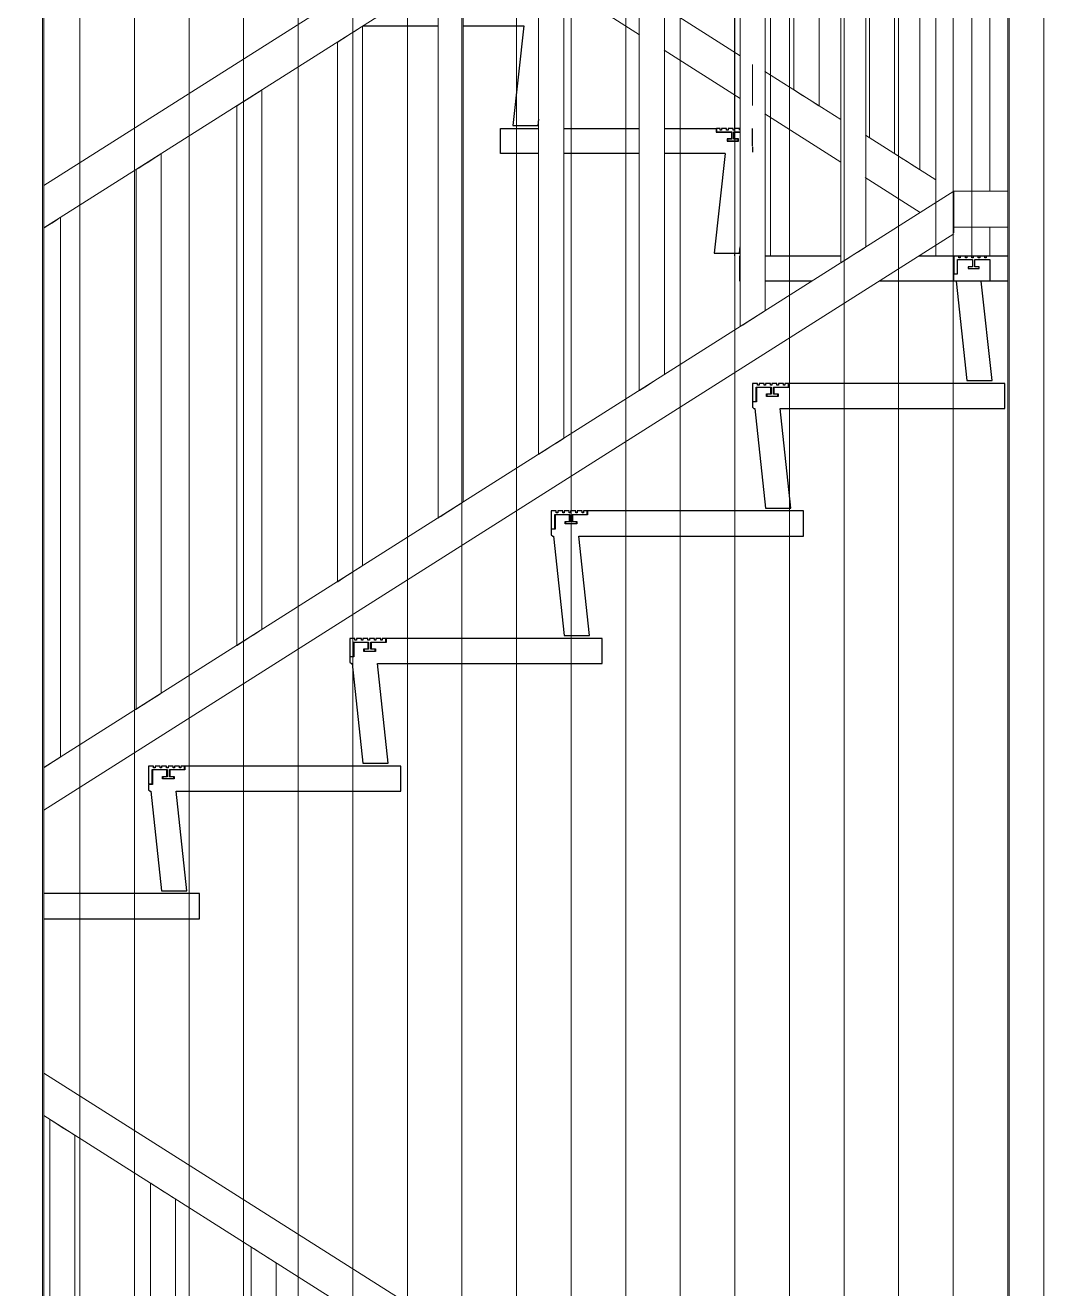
# Model space of a CAD drawing. Header units: millimetres. Extents: x -153298 to 620751, y -313239 to 250031.
# Drawn here: x 100116 to 101533, y -285295 to -283537 of the extents above; entities that cross this region are included whole.
import ezdxf

# ---------------------------------------------------------------- set-up
doc = ezdxf.new("R2010")
doc.units = ezdxf.units.MM
for name, color, linetype, lineweight in [('A-FLOR-HRAL', 7, 'Continuous', 25), ('A-GENM', 7, 'Continuous', 9), ('A-GLAZ-CURT', 7, 'Continuous', 9), ('S-STRS-E', 7, 'Continuous', 25)]:
    doc.layers.add(name, color=color, linetype=linetype, lineweight=lineweight)

# ---------------------------------------------------------------- blocks, each defined once
blk = doc.blocks.new('DPA_CP_Entrance Louver Grill Vertical Z - Louver Grill Vertical Z-18397728-2120-01 ENTRANCE 1 SECTION A')
at = {"layer": 'A-GLAZ-CURT', "color": 7}
for p, q in [((-883109.9, 106137.3), (-883109.9, 113945.1)), ((-883109.9, 106137.3), (-883109.9, 113945.1)), ((-883107.9, 106137.3), (-883107.9, 113945.1)), ((-883107.9, 113945.1), (-883107.9, 106137.3)), ((-881767.4, 106137.3), (-881767.4, 113945.1)), ((-881767.4, 113945.1), (-881767.4, 106137.3)), ((-881765.4, 113945.1), (-881765.4, 106137.3)), ((-881765.4, 113945.1), (-881765.4, 106137.3)), ((-881717.4, 106137.3), (-881717.4, 113945.1)), ((-881717.4, 113945.1), (-881717.4, 106137.3)), ((-881717.4, 113945.1), (-881717.4, 106137.3)), ((-881717.4, 113945.1), (-881717.4, 106137.3)), ((-883107.9, 106137.3), (-883107.9, 113895.1)), ((-883107.9, 113895.1), (-883107.9, 106137.3)), ((-881767.4, 113895.1), (-881767.4, 106137.3)), ((-881767.4, 113895.1), (-881767.4, 106137.3))]:
    blk.add_line(p, q, dxfattribs=at)
blk = doc.blocks.new('GM_Louver Grill Vertical Z - Z Profile-18364008-2120-01 ENTRANCE 1 SECTION A')
at = {"layer": 'A-GENM', "color": 7}
blk.add_line((-882982, 106137.3), (-882982, 113945.1), dxfattribs=at)
blk = doc.blocks.new('GM_Louver Grill Vertical Z - Z Profile-V55-2120-01 ENTRANCE 1 SECTION A')
at = {"layer": 'A-GENM', "color": 7}
blk.add_line((-882906.1, 106137.3), (-882906.1, 113945.1), dxfattribs=at)
blk = doc.blocks.new('GM_Louver Grill Vertical Z - Z Profile-V56-2120-01 ENTRANCE 1 SECTION A')
at = {"layer": 'A-GENM', "color": 7}
blk.add_line((-883057.9, 106137.3), (-883057.9, 113945.1), dxfattribs=at)
blk = doc.blocks.new('Railing - 35mm-V238-2120-01 ENTRANCE 1 SECTION A')
at = {"layer": 'A-FLOR-HRAL', "color": 7, "lineweight": 9}
for p, q in [((-883099.9, 110636.9), (-883099.9, 111387.6)), ((-883064.9, 111365.2), (-883064.9, 110614.6))]:
    blk.add_line(p, q, dxfattribs=at)
at = {"layer": 'A-FLOR-HRAL', "color": 7, "lineweight": 9, "flags": 128}
for points in [[(-883082.4, 111376.4), (-883090, 111381.3), (-883096.1, 111385.2), (-883099.4, 111387.3), (-883096.1, 111385.2), (-883090, 111381.3), (-883082.4, 111376.4)], [(-883082.4, 111376.4), (-883074.8, 111371.6), (-883068.7, 111367.7), (-883065.3, 111365.5), (-883068.7, 111367.7), (-883074.8, 111371.6), (-883082.4, 111376.4)], [(-883082.4, 110625.8), (-883090, 110630.6), (-883096.1, 110634.5), (-883099.4, 110636.7), (-883096.1, 110634.5), (-883090, 110630.6), (-883082.4, 110625.8)], [(-883064.9, 110614.6), (-883065.3, 110614.8), (-883068.7, 110617), (-883074.8, 110620.9), (-883082.4, 110625.8)]]:
    blk.add_lwpolyline(points, dxfattribs=at)
blk = doc.blocks.new('Railing - Railing-14954165-2120-01 ENTRANCE 1 SECTION A')
at = {"color": 7}
for p in [(0, 0), (140, -88.7), (280, -177.4)]:
    blk.add_blockref('Railing - 35mm-V238-2120-01 ENTRANCE 1 SECTION A', p, dxfattribs=at)
blk = doc.blocks.new('Railing - 35mm-V277-2120-01 ENTRANCE 1 SECTION A')
at = {"layer": 'A-FLOR-HRAL', "color": 7, "lineweight": 9}
for p, q in [((-883099.9, 110636.9), (-883099.9, 111387.6)), ((-883064.9, 111365.2), (-883064.9, 110614.7))]:
    blk.add_line(p, q, dxfattribs=at)
at = {"layer": 'A-FLOR-HRAL', "color": 7, "lineweight": 9, "flags": 128}
for points in [[(-883082.4, 111376.4), (-883090, 111381.3), (-883096.1, 111385.2), (-883099.4, 111387.3), (-883096.1, 111385.2), (-883090, 111381.3), (-883082.4, 111376.4)], [(-883082.4, 111376.4), (-883074.8, 111371.6), (-883068.7, 111367.7), (-883065.3, 111365.5), (-883068.7, 111367.7), (-883074.8, 111371.6), (-883082.4, 111376.4)], [(-883082.4, 110625.8), (-883090, 110630.6), (-883096.1, 110634.5), (-883099.4, 110636.7), (-883096.1, 110634.5), (-883090, 110630.6), (-883082.4, 110625.8)]]:
    blk.add_lwpolyline(points, dxfattribs=at)
blk = doc.blocks.new('Railing - Railing-15918288-2120-01 ENTRANCE 1 SECTION A')
at = {"color": 7}
for p in [(0, 0), (140, -88.7), (280, -177.4)]:
    blk.add_blockref('Railing - 35mm-V277-2120-01 ENTRANCE 1 SECTION A', p, dxfattribs=at)
blk = doc.blocks.new('Railing - 35mm-V296-2120-01 ENTRANCE 1 SECTION A')
at = {"layer": 'A-FLOR-HRAL', "color": 7, "lineweight": 9}
for p, q in [((-881994.9, 113526.2), (-881994.9, 113392.2)), ((-881959.9, 113414.4), (-881959.9, 113503.9)), ((-881959.9, 112753.3), (-881959.9, 113355.3))]:
    blk.add_line(p, q, dxfattribs=at)
at = {"layer": 'A-FLOR-HRAL', "color": 7, "lineweight": 9, "flags": 128}
for points in [[(-881977.4, 113515), (-881985, 113519.9), (-881991.1, 113523.8), (-881994.4, 113526), (-881991.1, 113523.8), (-881985, 113519.9), (-881977.4, 113515)], [(-881977.4, 113515), (-881969.8, 113510.2), (-881963.7, 113506.3), (-881960.3, 113504.1), (-881963.7, 113506.3), (-881969.8, 113510.2), (-881977.4, 113515)]]:
    blk.add_lwpolyline(points, dxfattribs=at)
blk = doc.blocks.new('Railing - 35mm-V302-2120-01 ENTRANCE 1 SECTION A')
at = {"layer": 'A-FLOR-HRAL', "color": 7, "lineweight": 9}
for p, q in [((-882244.9, 112423.9), (-882244.9, 113174.5)), ((-882279.9, 113152.2), (-882279.9, 112401.5))]:
    blk.add_line(p, q, dxfattribs=at)
at = {"layer": 'A-FLOR-HRAL', "color": 7, "lineweight": 9, "flags": 128}
for points in [[(-882245.3, 113174.3), (-882248.7, 113172.1), (-882254.8, 113168.2), (-882262.4, 113163.4)], [(-882262.4, 113163.4), (-882254.8, 113168.2), (-882248.7, 113172.1), (-882245.4, 113174.2)], [(-882262.4, 113163.4), (-882270, 113158.5), (-882276.1, 113154.6), (-882279.4, 113152.4), (-882276.1, 113154.6), (-882270, 113158.5), (-882262.4, 113163.4)], [(-882279.9, 112401.5), (-882279.4, 112401.8), (-882276.1, 112404), (-882270, 112407.8), (-882262.4, 112412.7)], [(-882262.4, 112412.7), (-882254.8, 112417.6), (-882248.7, 112421.5), (-882245.3, 112423.6), (-882248.7, 112421.5), (-882254.8, 112417.6), (-882262.4, 112412.7)]]:
    blk.add_lwpolyline(points, dxfattribs=at)
blk = doc.blocks.new('Railing - 35mm-V303-2120-01 ENTRANCE 1 SECTION A')
at = {"layer": 'A-FLOR-HRAL', "color": 7, "lineweight": 9}
for p, q in [((-882384.9, 112335.2), (-882384.9, 113085.8)), ((-882419.9, 113063.5), (-882419.9, 112312.8)), ((-882409.4, 113070.1), (-882402.4, 113074.6))]:
    blk.add_line(p, q, dxfattribs=at)
at = {"layer": 'A-FLOR-HRAL', "color": 7, "lineweight": 9, "flags": 128}
for points in [[(-882402.4, 113074.6), (-882394.8, 113079.5), (-882388.7, 113083.4), (-882385.3, 113085.6), (-882388.7, 113083.4), (-882394.8, 113079.5), (-882402.4, 113074.6)], [(-882402.4, 113074.6), (-882410, 113069.8), (-882416.1, 113065.9), (-882419.4, 113063.7), (-882416.1, 113065.9), (-882410, 113069.8)], [(-882419.9, 112312.8), (-882419.4, 112313.1), (-882416.1, 112315.2), (-882410, 112319.1), (-882402.4, 112324)], [(-882402.4, 112324), (-882394.8, 112328.8), (-882388.7, 112332.7), (-882385.3, 112334.9), (-882388.7, 112332.7), (-882394.8, 112328.8), (-882402.4, 112324)]]:
    blk.add_lwpolyline(points, dxfattribs=at)
blk = doc.blocks.new('Railing - 35mm-V304-2120-01 ENTRANCE 1 SECTION A')
at = {"layer": 'A-FLOR-HRAL', "color": 7, "lineweight": 9}
for p, q in [((-883084.9, 111891.6), (-883084.9, 112642.3)), ((-883102.4, 112631.1), (-883108, 112627.4)), ((-883108, 112627.4), (-883102.4, 112631.1)), ((-883108, 111876.8), (-883102.4, 111880.4))]:
    blk.add_line(p, q, dxfattribs=at)
at = {"layer": 'A-FLOR-HRAL', "color": 7, "lineweight": 9, "flags": 128}
for points in [[(-883102.4, 112631.1), (-883094.8, 112635.9), (-883088.7, 112639.8), (-883085.3, 112642), (-883088.7, 112639.8), (-883094.8, 112635.9), (-883102.4, 112631.1)], [(-883102.4, 111880.4), (-883094.8, 111885.3), (-883088.7, 111889.2), (-883085.3, 111891.3), (-883088.7, 111889.2), (-883094.8, 111885.3), (-883102.4, 111880.4)]]:
    blk.add_lwpolyline(points, dxfattribs=at)
blk = doc.blocks.new('Railing - Post_50mm-V310-2120-01 ENTRANCE 1 SECTION A')
at = {"layer": 'A-FLOR-HRAL', "color": 7, "lineweight": 9}
for p, q in [((-882140, 112588.8), (-882140, 112588.8)), ((-882104.9, 112588.8), (-882104.9, 112588.8))]:
    blk.add_line(p, q, dxfattribs=at)
blk = doc.blocks.new('Railing - Post_50mm-V313-2120-01 ENTRANCE 1 SECTION A')
at = {"layer": 'A-FLOR-HRAL', "color": 7, "lineweight": 9}
for p, q in [((-881867.4, 113463.8), (-881867.4, 112588.8)), ((-881842.4, 113463.8), (-881845.1, 113463.8)), ((-881840.8, 113463.8), (-881842.4, 113463.8)), ((-881834.9, 113463.8), (-881834.9, 113463.8)), ((-881817.4, 112588.8), (-881817.4, 113463.8)), ((-881842.4, 112588.8), (-881842.4, 112588.8)), ((-881842.4, 112588.8), (-881842.4, 112588.8))]:
    blk.add_line(p, q, dxfattribs=at)
blk = doc.blocks.new('Railing - Railing-15920061-2120-01 ENTRANCE 1 SECTION A')
at = {"layer": 'A-FLOR-HRAL', "color": 7, "lineweight": 9}
for p, q in [((-881842.4, 112678.8), (-883107.9, 111876.9)), ((-881767.4, 112678.8), (-881842.4, 112678.8)), ((-881842.4, 112671.5), (-881842.4, 112678)), ((-881842.4, 112678), (-881842.4, 112671.5)), ((-881842.4, 112653.8), (-881842.4, 112670.5)), ((-881842.4, 112670.5), (-881842.4, 112653.8)), ((-881842.4, 112653.8), (-881842.4, 112629.7)), ((-881842.4, 112629.7), (-881842.4, 112653.8)), ((-881842.4, 112628.8), (-881767.4, 112628.8)), ((-883107.9, 111817.7), (-881842.4, 112619.7))]:
    blk.add_line(p, q, dxfattribs=at)
at = {"layer": 'A-FLOR-HRAL', "color": 7, "lineweight": 9, "flags": 128}
for points in [[(-882122.4, 112826.7), (-882122.4, 112834.3), (-882122.4, 112841.5), (-882122.4, 112847.6), (-882122.4, 112852.3), (-882122.4, 112855.3)], [(-882122.4, 112855.3), (-882122.4, 112852.3), (-882122.4, 112847.6), (-882122.4, 112841.5), (-882122.4, 112834.3), (-882122.4, 112826.7)], [(-882122.4, 112826.7), (-882122.4, 112834.3), (-882122.4, 112841.5), (-882122.4, 112847.6), (-882122.4, 112852.3), (-882122.4, 112855.3)], [(-882122.4, 112855.3), (-882122.4, 112852.3), (-882122.4, 112847.6), (-882122.4, 112841.5), (-882122.4, 112834.3), (-882122.4, 112826.7)], [(-882122.4, 112826.7), (-882122.4, 112819), (-882122.4, 112811.9), (-882122.4, 112805.7), (-882122.4, 112801), (-882122.4, 112798.1)], [(-882122.4, 112798.1), (-882122.4, 112801), (-882122.4, 112805.7), (-882122.4, 112811.9), (-882122.4, 112819), (-882122.4, 112826.7)], [(-882122.4, 112826.7), (-882122.4, 112819), (-882122.4, 112811.9), (-882122.4, 112805.7), (-882122.4, 112801), (-882122.4, 112798.1)], [(-882122.4, 112798.1), (-882122.4, 112801), (-882122.4, 112805.7), (-882122.4, 112811.9), (-882122.4, 112819), (-882122.4, 112826.7)], [(-881842.4, 112670.5), (-881842.4, 112674.9), (-881842.4, 112677.8)], [(-881842.4, 112677.8), (-881842.4, 112674.9), (-881842.4, 112670.5)], [(-881842.4, 112649.2), (-881842.4, 112656.9), (-881842.4, 112664), (-881842.4, 112670.2)], [(-881842.4, 112670.2), (-881842.4, 112664), (-881842.4, 112656.9), (-881842.4, 112649.2)], [(-881842.4, 112649.2), (-881842.4, 112641.6), (-881842.4, 112634.5), (-881842.4, 112628.3), (-881842.4, 112623.6), (-881842.4, 112620.7)], [(-881842.4, 112620.7), (-881842.4, 112623.6), (-881842.4, 112628.3), (-881842.4, 112634.5), (-881842.4, 112641.6), (-881842.4, 112649.2)]]:
    blk.add_lwpolyline(points, dxfattribs=at)
at = {"color": 7}
for name in ['Railing - 35mm-V296-2120-01 ENTRANCE 1 SECTION A', 'Railing - Post_50mm-V313-2120-01 ENTRANCE 1 SECTION A', 'Railing - 35mm-V302-2120-01 ENTRANCE 1 SECTION A', 'Railing - 35mm-V303-2120-01 ENTRANCE 1 SECTION A', 'Railing - 35mm-V304-2120-01 ENTRANCE 1 SECTION A', 'Railing - Post_50mm-V310-2120-01 ENTRANCE 1 SECTION A']:
    blk.add_blockref(name, (0, 0), dxfattribs=at)
at = {"color": 7, "extrusion": (0, 0, -1), "zscale": -1}
for p in [(1765064.7, 1964.4), (1765204.7, 1875.7), (1765624.7, 1609.5), (1765764.7, 1520.8), (1765904.7, 1432.1), (1766044.7, 1343.4)]:
    blk.add_blockref('Railing - 35mm-V238-2120-01 ENTRANCE 1 SECTION A', p, dxfattribs=at)
blk = doc.blocks.new('Top Rail Type - Top Rail_Internal_-15920065-2120-01 ENTRANCE 1 SECTION A')
at = {"layer": 'A-FLOR-HRAL', "color": 7, "lineweight": 9}
for p, q in [((-881842.4, 113488.8), (-883107.9, 112686.9)), ((-883107.9, 112627.7), (-881827.9, 113438.8))]:
    blk.add_line(p, q, dxfattribs=at)
blk = doc.blocks.new('Top Rail Type - Top Rail_Internal_-15921360-2120-01 ENTRANCE 1 SECTION A')
at = {"layer": 'A-FLOR-HRAL', "color": 7, "lineweight": 9}
for p, q in [((-884034.4, 112039), (-884035.7, 112039.8)), ((-883964.2, 111994.6), (-884000.3, 112017.4)), ((-884069.9, 112002.3), (-884034.3, 111979.8)), ((-883894.4, 111950.3), (-883930.3, 111973.1)), ((-884000.3, 111958.2), (-883964.4, 111935.5)), ((-883827.4, 111907.8), (-883860.3, 111928.7)), ((-883930.3, 111913.9), (-883894.4, 111891.1)), ((-883860.3, 111869.5), (-883827.4, 111848.6)), ((-883679.4, 111814.1), (-883777.4, 111876.2)), ((-883777.4, 111817), (-883679.4, 111754.9)), ((-883539.4, 111725.4), (-883645.3, 111792.5)), ((-883645.3, 111733.3), (-883539.4, 111666.2)), ((-883443.1, 111664.3), (-883505.5, 111703.9)), ((-883505.4, 111644.6), (-883489.8, 111634.7)), ((-883222.1, 111524.3), (-883396.5, 111634.8)), ((-883443.2, 111605.2), (-883315.5, 111524.3)), ((-883260.3, 111489.3), (-883207.9, 111456.1)), ((-881842.4, 110650), (-883107.9, 111451.9)), ((-883107.9, 111392.8), (-881856.9, 110600)), ((-881822.6, 110649.1), (-881823.3, 110646.7)), ((-881767.4, 110650), (-881822.4, 110650)), ((-881836.9, 110600), (-881767.4, 110600))]:
    blk.add_line(p, q, dxfattribs=at)
at = {"layer": 'A-FLOR-HRAL', "color": 7, "lineweight": 9, "flags": 128}
for points in [[(-881842.4, 110650), (-881842.6, 110649.1), (-881843.3, 110646.7), (-881844.5, 110642.7), (-881846, 110637.5), (-881847.8, 110631.5), (-881849.6, 110625)], [(-881849.6, 110625), (-881847.8, 110631.5), (-881846, 110637.5), (-881844.5, 110642.7), (-881843.3, 110646.7), (-881842.6, 110649.1)], [(-881829.6, 110625), (-881827.8, 110631.5), (-881826, 110637.5), (-881824.5, 110642.7), (-881823.3, 110646.7), (-881822.6, 110649.1), (-881822.4, 110650)], [(-881823.4, 110646.5), (-881824.5, 110642.7), (-881826, 110637.5), (-881827.8, 110631.5), (-881829.6, 110625)], [(-881849.6, 110625), (-881851.5, 110618.5), (-881853.3, 110612.5), (-881854.8, 110607.3), (-881855.9, 110603.3), (-881856.6, 110600.9), (-881856.9, 110600)], [(-881856.6, 110600.9), (-881855.9, 110603.3), (-881854.8, 110607.3), (-881853.3, 110612.5), (-881851.5, 110618.5), (-881849.6, 110625)], [(-881832.9, 110613.7), (-881831.5, 110618.5), (-881829.6, 110625)]]:
    blk.add_lwpolyline(points, dxfattribs=at)
blk = doc.blocks.new('Railing - 35mm-V331-2120-01 ENTRANCE 1 SECTION A')
at = {"layer": 'A-FLOR-HRAL', "color": 7, "lineweight": 9}
for p, q in [((-882064.9, 113347.9), (-882064.9, 113570.6)), ((-882029.9, 113548.2), (-882029.9, 113370)), ((-882029.9, 113310.9), (-882029.9, 112797.6)), ((-882064.9, 112819.9), (-882064.9, 113288.8))]:
    blk.add_line(p, q, dxfattribs=at)
at = {"layer": 'A-FLOR-HRAL', "color": 7, "lineweight": 9, "flags": 128}
for points in [[(-882047.4, 113559.4), (-882055, 113564.3), (-882061.1, 113568.2), (-882064.4, 113570.3), (-882061.1, 113568.2), (-882055, 113564.3), (-882047.4, 113559.4)], [(-882047.4, 113559.4), (-882039.8, 113554.5), (-882033.7, 113550.7), (-882030.3, 113548.5), (-882033.7, 113550.7), (-882039.8, 113554.5), (-882047.4, 113559.4)], [(-882047.4, 112808.7), (-882055, 112813.6), (-882061.1, 112817.5), (-882064.4, 112819.7), (-882061.1, 112817.5), (-882055, 112813.6), (-882047.4, 112808.7)], [(-882029.9, 112797.6), (-882030.3, 112797.8), (-882033.7, 112800), (-882039.8, 112803.9), (-882047.4, 112808.7)]]:
    blk.add_lwpolyline(points, dxfattribs=at)
blk = doc.blocks.new('Railing - 35mm-V332-2120-01 ENTRANCE 1 SECTION A')
at = {"layer": 'A-FLOR-HRAL', "color": 7, "lineweight": 9}
for p, q in [((-881924.9, 113436.6), (-881924.9, 113481.9)), ((-881889.9, 113399.6), (-881889.9, 112708.9)), ((-881924.9, 112731.2), (-881924.9, 113377.4))]:
    blk.add_line(p, q, dxfattribs=at)
at = {"layer": 'A-FLOR-HRAL', "color": 7, "lineweight": 9, "flags": 128}
for points in [[(-881907.4, 113470.7), (-881915, 113475.5), (-881921.1, 113479.4), (-881924.4, 113481.6), (-881921.1, 113479.4), (-881915, 113475.5), (-881907.4, 113470.7)], [(-881907.4, 113470.7), (-881899.8, 113465.8), (-881893.7, 113461.9), (-881890.3, 113459.8), (-881893.7, 113461.9), (-881899.8, 113465.8), (-881907.4, 113470.7)], [(-881907.4, 112720), (-881915, 112724.9), (-881921.1, 112728.8), (-881924.4, 112730.9), (-881921.1, 112728.8), (-881915, 112724.9), (-881907.4, 112720)], [(-881889.9, 112708.9), (-881890.3, 112709.1), (-881893.7, 112711.3), (-881899.8, 112715.2), (-881907.4, 112720)]]:
    blk.add_lwpolyline(points, dxfattribs=at)
blk = doc.blocks.new('Railing - 35mm-V283-2120-01 ENTRANCE 1 SECTION A')
at = {"layer": 'A-FLOR-HRAL', "color": 7, "lineweight": 9}
for p, q in [((-883959.9, 114771.4), (-883959.9, 114020.7)), ((-883924.9, 113998.5), (-883924.9, 114749))]:
    blk.add_line(p, q, dxfattribs=at)
at = {"layer": 'A-FLOR-HRAL', "color": 7, "lineweight": 9, "flags": 128}
for points in [[(-883942.4, 114760.2), (-883950, 114765.1), (-883956.1, 114769), (-883959.4, 114771.1), (-883956.1, 114769), (-883950, 114765.1), (-883942.4, 114760.2)], [(-883942.4, 114760.2), (-883934.8, 114755.4), (-883928.7, 114751.5), (-883925.3, 114749.3), (-883928.7, 114751.5), (-883934.8, 114755.4), (-883942.4, 114760.2)], [(-883942.4, 114009.6), (-883950, 114014.4), (-883956.1, 114018.3), (-883959.4, 114020.5), (-883956.1, 114018.3), (-883950, 114014.4), (-883942.4, 114009.6)]]:
    blk.add_lwpolyline(points, dxfattribs=at)
blk = doc.blocks.new('Railing - 35mm-V333-2120-01 ENTRANCE 1 SECTION A')
at = {"layer": 'A-FLOR-HRAL', "color": 7, "lineweight": 9}
for p, q in [((-882245.3, 113174.3), (-882245.3, 113174.3)), ((-882244.9, 113174.5), (-882244.9, 112423.9)), ((-882279.9, 112401.6), (-882279.9, 113152.2))]:
    blk.add_line(p, q, dxfattribs=at)
at = {"layer": 'A-FLOR-HRAL', "color": 7, "lineweight": 9, "flags": 128}
for points in [[(-882262.4, 113163.4), (-882254.8, 113168.2), (-882248.7, 113172.1), (-882245.4, 113174.2)], [(-882245.4, 113174.2), (-882248.7, 113172.1), (-882254.8, 113168.2), (-882262.4, 113163.4)], [(-882262.4, 113163.4), (-882270, 113158.5), (-882276.1, 113154.6), (-882279.4, 113152.4), (-882276.1, 113154.6), (-882270, 113158.5), (-882262.4, 113163.4)], [(-882262.4, 112412.7), (-882254.8, 112417.6), (-882248.7, 112421.5), (-882245.3, 112423.6), (-882248.7, 112421.5), (-882254.8, 112417.6), (-882262.4, 112412.7)]]:
    blk.add_lwpolyline(points, dxfattribs=at)
blk = doc.blocks.new('Railing - 35mm-V334-2120-01 ENTRANCE 1 SECTION A')
at = {"layer": 'A-FLOR-HRAL', "color": 7, "lineweight": 9}
for p, q in [((-882384.9, 113085.8), (-882384.9, 112335.2)), ((-882419.9, 112312.9), (-882419.9, 113063.5)), ((-882402.4, 113074.6), (-882409.4, 113070.1)), ((-882409.4, 113070.1), (-882402.4, 113074.6))]:
    blk.add_line(p, q, dxfattribs=at)
at = {"layer": 'A-FLOR-HRAL', "color": 7, "lineweight": 9, "flags": 128}
for points in [[(-882402.4, 113074.6), (-882394.8, 113079.5), (-882388.7, 113083.4), (-882385.3, 113085.6), (-882388.7, 113083.4), (-882394.8, 113079.5), (-882402.4, 113074.6)], [(-882410, 113069.8), (-882416.1, 113065.9), (-882419.4, 113063.7), (-882416.1, 113065.9), (-882410, 113069.8)], [(-882402.4, 112324), (-882394.8, 112328.8), (-882388.7, 112332.7), (-882385.3, 112334.9), (-882388.7, 112332.7), (-882394.8, 112328.8), (-882402.4, 112324)]]:
    blk.add_lwpolyline(points, dxfattribs=at)
blk = doc.blocks.new('Railing - 35mm-V335-2120-01 ENTRANCE 1 SECTION A')
at = {"layer": 'A-FLOR-HRAL', "color": 7, "lineweight": 9}
for p, q in [((-883084.9, 112642.3), (-883084.9, 111891.6)), ((-883102.4, 112631.1), (-883108, 112627.4)), ((-883108, 112627.4), (-883102.4, 112631.1))]:
    blk.add_line(p, q, dxfattribs=at)
at = {"layer": 'A-FLOR-HRAL', "color": 7, "lineweight": 9, "flags": 128}
for points in [[(-883102.4, 112631.1), (-883094.8, 112635.9), (-883088.7, 112639.8), (-883085.3, 112642), (-883088.7, 112639.8), (-883094.8, 112635.9), (-883102.4, 112631.1)], [(-883102.4, 111880.4), (-883094.8, 111885.3), (-883088.7, 111889.2), (-883085.3, 111891.3), (-883088.7, 111889.2), (-883094.8, 111885.3), (-883102.4, 111880.4)]]:
    blk.add_lwpolyline(points, dxfattribs=at)
blk = doc.blocks.new('Railing - Post_50mm-V340-2120-01 ENTRANCE 1 SECTION A')
at = {"layer": 'A-FLOR-HRAL', "color": 7, "lineweight": 9}
for p, q in [((-882147.4, 113295.6), (-882147.4, 113641.3)), ((-882124, 113641.3), (-882122.4, 113641.3)), ((-882122.4, 113641.3), (-882119.7, 113641.3)), ((-882097.4, 113641.3), (-882097.4, 113327.3)), ((-882097.4, 113268.2), (-882097.4, 112588.8)), ((-882147.4, 112763.8), (-882147.4, 113236.5)), ((-882147.4, 112588.8), (-882147.4, 112592.8)), ((-882140, 112588.8), (-882140, 112588.8)), ((-882104.9, 112588.8), (-882104.9, 112588.8))]:
    blk.add_line(p, q, dxfattribs=at)
blk = doc.blocks.new('Railing - Post_50mm-V341-2120-01 ENTRANCE 1 SECTION A')
at = {"layer": 'A-FLOR-HRAL', "color": 7, "lineweight": 9}
for p, q in [((-881767.4, 113463.8), (-881792.4, 113463.8)), ((-881792.4, 113463.8), (-881767.4, 113463.8)), ((-881792.4, 112588.8), (-881767.4, 112588.8)), ((-881767.4, 112588.8), (-881792.4, 112588.8))]:
    blk.add_line(p, q, dxfattribs=at)
blk = doc.blocks.new('Railing - Post_50mm-V342-2120-01 ENTRANCE 1 SECTION A')
at = {"layer": 'A-FLOR-HRAL', "color": 7, "lineweight": 9}
for p, q in [((-881767.4, 113463.8), (-881767.4, 113463.8)), ((-881792.4, 112678.8), (-881792.4, 113438.8)), ((-881792.4, 112588.8), (-881792.4, 112628.8)), ((-881767.4, 112588.8), (-881767.4, 112588.8))]:
    blk.add_line(p, q, dxfattribs=at)
blk = doc.blocks.new('Railing - Railing-15921398-2120-01 ENTRANCE 1 SECTION A')
at = {"layer": 'A-FLOR-HRAL', "color": 7, "lineweight": 9}
for p, q in [((-882385.3, 112963.7), (-882279.4, 112896.6)), ((-882139.4, 112867.1), (-882245.3, 112934.2)), ((-882245.3, 112875), (-882139.4, 112807.9)), ((-881999.4, 112778.4), (-882105.3, 112845.5)), ((-882105.3, 112786.3), (-881999.4, 112719.2)), ((-881867.4, 112694.7), (-881965.3, 112756.7)), ((-881965.5, 112697.7), (-881889.1, 112649.2))]:
    blk.add_line(p, q, dxfattribs=at)
at = {"layer": 'A-FLOR-HRAL', "color": 7, "lineweight": 9, "flags": 128}
for points in [[(-882122.4, 112826.7), (-882122.4, 112834.3), (-882122.4, 112841.5), (-882122.4, 112847.6), (-882122.4, 112852.3), (-882122.4, 112855.3)], [(-882122.4, 112855.3), (-882122.4, 112852.3), (-882122.4, 112847.6), (-882122.4, 112841.5), (-882122.4, 112834.3), (-882122.4, 112826.7)], [(-882122.4, 112826.7), (-882122.4, 112834.3), (-882122.4, 112841.5), (-882122.4, 112847.6), (-882122.4, 112852.3), (-882122.4, 112855.3)], [(-882122.4, 112855.3), (-882122.4, 112852.3), (-882122.4, 112847.6), (-882122.4, 112841.5), (-882122.4, 112834.3), (-882122.4, 112826.7)], [(-882122.4, 112826.7), (-882122.4, 112819), (-882122.4, 112811.9), (-882122.4, 112805.7), (-882122.4, 112801), (-882122.4, 112798.1)], [(-882122.4, 112798.1), (-882122.4, 112801), (-882122.4, 112805.7), (-882122.4, 112811.9), (-882122.4, 112819), (-882122.4, 112826.7)], [(-882122.4, 112826.7), (-882122.4, 112819), (-882122.4, 112811.9), (-882122.4, 112805.7), (-882122.4, 112801), (-882122.4, 112798.1)], [(-882122.4, 112798.1), (-882122.4, 112801), (-882122.4, 112805.7), (-882122.4, 112811.9), (-882122.4, 112819), (-882122.4, 112826.7)]]:
    blk.add_lwpolyline(points, dxfattribs=at)
at = {"color": 7}
for name in ['Railing - Post_50mm-V340-2120-01 ENTRANCE 1 SECTION A', 'Railing - 35mm-V331-2120-01 ENTRANCE 1 SECTION A', 'Railing - 35mm-V332-2120-01 ENTRANCE 1 SECTION A', 'Railing - Post_50mm-V341-2120-01 ENTRANCE 1 SECTION A', 'Railing - Post_50mm-V342-2120-01 ENTRANCE 1 SECTION A', 'Railing - 35mm-V333-2120-01 ENTRANCE 1 SECTION A', 'Railing - 35mm-V334-2120-01 ENTRANCE 1 SECTION A', 'Railing - 35mm-V335-2120-01 ENTRANCE 1 SECTION A']:
    blk.add_blockref(name, (0, 0), dxfattribs=at)
at = {"color": 7, "extrusion": (0, 0, -1), "zscale": -1}
for p in [(1765924.7, -1419.4), (1766064.7, -1508.1), (1766484.7, -1774.3), (1766624.7, -1863), (1766764.7, -1951.7), (1766904.7, -2040.4)]:
    blk.add_blockref('Railing - 35mm-V283-2120-01 ENTRANCE 1 SECTION A', p, dxfattribs=at)

msp = doc.modelspace()

# ---------------------------------------------------------------- linework, layer by layer
at = {"layer": 'S-STRS-E', "color": 7}
for p, q in [((100585.7643, -283538.0508), (100690.9682, -283538.0508)), ((100724.9412, -283538.0508), (100809.6751, -283538.0508)), ((100809.6751, -283538.0508), (100794.6751, -283676.4908)), ((100829.88, -283676.4908), (100830.8188, -283667.8267)), ((100777.175, -283680.4787), (100830.8188, -283680.4787)), ((100777.175, -283715.4787), (100777.175, -283680.4787)), ((100794.6751, -283676.4908), (100829.88, -283676.4908)), ((100864.9412, -283680.4787), (100970.8188, -283680.4787)), ((101004.9412, -283680.4787), (101077.38, -283680.4787)), ((101077.38, -283680.4787), (101077.38, -283685.9787)), ((101077.38, -283685.9787), (101098.38, -283685.9787)), ((101082.88, -283680.4787), (101077.88, -283680.4787)), ((101077.88, -283680.4787), (101077.88, -283685.4787)), ((101077.88, -283685.4787), (101098.88, -283685.4787)), ((101082.88, -283682.9787), (101082.88, -283680.4787)), ((101084.88, -283682.9787), (101082.88, -283682.9787)), ((101091.88, -283680.4787), (101084.88, -283680.4787)), ((101084.88, -283680.4787), (101084.88, -283682.9787)), ((101091.88, -283682.9787), (101091.88, -283680.4787)), ((101093.88, -283682.9787), (101091.88, -283682.9787)), ((101100.88, -283680.4787), (101093.88, -283680.4787)), ((101093.88, -283680.4787), (101093.88, -283682.9787)), ((101098.38, -283685.9787), (101098.38, -283694.9787)), ((101098.88, -283685.4787), (101098.88, -283695.4787)), ((101100.88, -283682.9787), (101100.88, -283680.4787)), ((101102.88, -283682.9787), (101100.88, -283682.9787)), ((101101.88, -283695.4787), (101101.88, -283685.4787)), ((101101.88, -283685.4787), (101110.8188, -283685.4787)), ((101102.38, -283685.9787), (101110.8188, -283685.9787)), ((101102.38, -283694.9787), (101102.38, -283685.9787)), ((101109.88, -283680.4787), (101102.88, -283680.4787)), ((101102.88, -283680.4787), (101102.88, -283682.9787)), ((101109.88, -283682.9787), (101109.88, -283680.4787)), ((101127.88, -283705.4787), (101127.88, -283680.4787)), ((101092.38, -283694.9787), (101092.38, -283698.4787)), ((101098.38, -283694.9787), (101092.38, -283694.9787)), ((101092.38, -283698.4787), (101108.38, -283698.4787)), ((101098.88, -283695.4787), (101092.88, -283695.4787)), ((101092.88, -283695.4787), (101092.88, -283697.9787)), ((101092.88, -283697.9787), (101107.88, -283697.9787)), ((101107.88, -283695.4787), (101101.88, -283695.4787)), ((101108.38, -283694.9787), (101102.38, -283694.9787)), ((101107.88, -283697.9787), (101107.88, -283695.4787)), ((101108.38, -283698.4787), (101108.38, -283694.9787)), ((100830.8188, -283715.4787), (100777.175, -283715.4787)), ((100970.8188, -283715.4787), (100864.9412, -283715.4787)), ((101089.6751, -283715.4787), (101004.9412, -283715.4787)), ((101089.6751, -283715.4787), (101074.6751, -283853.9187)), ((101127.88, -283705.9787), (101127.88, -283713.4787)), ((101109.88, -283853.9187), (101110.8188, -283845.2546)), ((101074.6751, -283853.9187), (101109.88, -283853.9187)), ((101109.88, -283857.9066), (101109.88, -283892.9066)), ((101144.7688, -283857.9066), (101250.8188, -283857.9066)), ((101359.2243, -283857.9066), (101407.88, -283857.9066)), ((101407.88, -283857.9066), (101414.88, -283857.9066)), ((101407.88, -283857.9066), (101407.88, -283882.9066)), ((101407.88, -283892.9066), (101407.88, -283857.9066)), ((101412.88, -283882.9066), (101412.88, -283862.9066)), ((101412.88, -283862.9066), (101433.88, -283862.9066)), ((101412.88, -283862.9066), (101433.88, -283862.9066)), ((101412.88, -283882.9066), (101412.88, -283862.9066)), ((101414.88, -283857.9066), (101416.88, -283857.9066)), ((101414.88, -283860.4066), (101414.88, -283857.9066)), ((101414.88, -283860.4066), (101414.88, -283857.9066)), ((101416.88, -283860.4066), (101414.88, -283860.4066)), ((101416.88, -283860.4066), (101414.88, -283860.4066)), ((101416.88, -283857.9066), (101423.88, -283857.9066)), ((101416.88, -283857.9066), (101416.88, -283860.4066)), ((101416.88, -283857.9066), (101416.88, -283860.4066)), ((101423.88, -283857.9066), (101425.88, -283857.9066)), ((101423.88, -283860.4066), (101423.88, -283857.9066)), ((101423.88, -283860.4066), (101423.88, -283857.9066)), ((101425.88, -283860.4066), (101423.88, -283860.4066)), ((101425.88, -283860.4066), (101423.88, -283860.4066)), ((101425.88, -283857.9066), (101432.88, -283857.9066)), ((101425.88, -283857.9066), (101425.88, -283860.4066)), ((101425.88, -283857.9066), (101425.88, -283860.4066)), ((101432.88, -283857.9066), (101434.88, -283857.9066)), ((101432.88, -283860.4066), (101432.88, -283857.9066)), ((101432.88, -283860.4066), (101432.88, -283857.9066)), ((101434.88, -283860.4066), (101432.88, -283860.4066)), ((101434.88, -283860.4066), (101432.88, -283860.4066)), ((101433.88, -283862.9066), (101433.88, -283872.9066)), ((101433.88, -283862.9066), (101433.88, -283872.9066)), ((101434.88, -283857.9066), (101441.88, -283857.9066)), ((101434.88, -283857.9066), (101434.88, -283860.4066)), ((101434.88, -283857.9066), (101434.88, -283860.4066)), ((101436.88, -283872.9066), (101436.88, -283862.9066)), ((101436.88, -283862.9066), (101457.88, -283862.9066)), ((101436.88, -283862.9066), (101457.88, -283862.9066)), ((101436.88, -283872.9066), (101436.88, -283862.9066)), ((101441.88, -283857.9066), (101443.88, -283857.9066)), ((101441.88, -283860.4066), (101441.88, -283857.9066)), ((101441.88, -283860.4066), (101441.88, -283857.9066)), ((101443.88, -283860.4066), (101441.88, -283860.4066)), ((101443.88, -283860.4066), (101441.88, -283860.4066)), ((101443.88, -283857.9066), (101450.88, -283857.9066)), ((101443.88, -283857.9066), (101443.88, -283860.4066)), ((101443.88, -283857.9066), (101443.88, -283860.4066)), ((101450.88, -283857.9066), (101452.88, -283857.9066)), ((101450.88, -283860.4066), (101450.88, -283857.9066)), ((101450.88, -283860.4066), (101450.88, -283857.9066)), ((101452.88, -283860.4066), (101450.88, -283860.4066)), ((101452.88, -283860.4066), (101450.88, -283860.4066)), ((101452.88, -283857.9066), (101482.88, -283857.9066)), ((101452.88, -283857.9066), (101452.88, -283860.4066)), ((101452.88, -283857.9066), (101452.88, -283860.4066)), ((101457.88, -283862.9066), (101457.88, -283892.9066)), ((101457.88, -283862.9066), (101457.88, -283892.9066)), ((101433.88, -283872.9066), (101427.88, -283872.9066)), ((101427.88, -283872.9066), (101427.88, -283875.4066)), ((101427.88, -283872.9066), (101427.88, -283875.4066)), ((101433.88, -283872.9066), (101427.88, -283872.9066)), ((101427.88, -283875.4066), (101442.88, -283875.4066)), ((101427.88, -283875.4066), (101442.88, -283875.4066)), ((101442.88, -283872.9066), (101436.88, -283872.9066)), ((101442.88, -283872.9066), (101436.88, -283872.9066)), ((101442.88, -283875.4066), (101442.88, -283872.9066)), ((101442.88, -283875.4066), (101442.88, -283872.9066)), ((101210.6168, -283892.9066), (101144.8476, -283892.9066)), ((101407.88, -283892.9066), (101303.9457, -283892.9066)), ((101407.88, -283882.9066), (101412.88, -283882.9066)), ((101407.88, -283882.9066), (101412.88, -283882.9066)), ((101407.88, -283892.9066), (101407.88, -283882.9066)), ((101457.88, -283892.9066), (101407.88, -283892.9066)), ((101410.88, -283892.9066), (101425.88, -284031.3466)), ((101446.0848, -283892.9066), (101410.88, -283892.9066)), ((101461.0848, -284031.3466), (101446.0848, -283892.9066)), ((101482.88, -283892.9066), (101457.88, -283892.9066)), ((101134.88, -284035.3345), (101127.88, -284035.3345)), ((101127.88, -284035.3345), (101127.88, -284060.3345)), ((101134.88, -284037.8345), (101134.88, -284035.3345)), ((101136.88, -284037.8345), (101134.88, -284037.8345)), ((101143.88, -284035.3345), (101136.88, -284035.3345)), ((101136.88, -284035.3345), (101136.88, -284037.8345)), ((101143.88, -284037.8345), (101143.88, -284035.3345)), ((101145.88, -284037.8345), (101143.88, -284037.8345)), ((101152.88, -284035.3345), (101145.88, -284035.3345)), ((101145.88, -284035.3345), (101145.88, -284037.8345)), ((101152.88, -284037.8345), (101152.88, -284035.3345)), ((101154.88, -284037.8345), (101152.88, -284037.8345)), ((101161.88, -284035.3345), (101154.88, -284035.3345)), ((101154.88, -284035.3345), (101154.88, -284037.8345)), ((101161.88, -284037.8345), (101161.88, -284035.3345)), ((101163.88, -284037.8345), (101161.88, -284037.8345)), ((101170.88, -284035.3345), (101163.88, -284035.3345)), ((101163.88, -284035.3345), (101163.88, -284037.8345)), ((101170.88, -284037.8345), (101170.88, -284035.3345)), ((101172.88, -284037.8345), (101170.88, -284037.8345)), ((101177.88, -284035.3345), (101172.88, -284035.3345)), ((101172.88, -284035.3345), (101172.88, -284037.8345)), ((101177.88, -284040.3345), (101177.88, -284035.3345)), ((101478.585, -284035.3345), (101178.38, -284035.3345)), ((101178.38, -284035.3345), (101178.38, -284040.8345)), ((101425.88, -284031.3466), (101461.0848, -284031.3466)), ((101478.585, -284070.3345), (101478.585, -284035.3345)), ((101132.88, -284060.3345), (101132.88, -284040.3345)), ((101132.88, -284040.3345), (101153.88, -284040.3345)), ((101153.38, -284040.8345), (101133.38, -284040.8345)), ((101133.38, -284040.8345), (101133.38, -284060.8345)), ((101147.38, -284053.3345), (101147.38, -284049.8345)), ((101147.38, -284049.8345), (101153.38, -284049.8345)), ((101163.38, -284053.3345), (101147.38, -284053.3345)), ((101153.88, -284050.3345), (101147.88, -284050.3345)), ((101147.88, -284050.3345), (101147.88, -284052.8345)), ((101147.88, -284052.8345), (101162.88, -284052.8345)), ((101153.38, -284049.8345), (101153.38, -284040.8345)), ((101153.88, -284040.3345), (101153.88, -284050.3345)), ((101156.88, -284050.3345), (101156.88, -284040.3345)), ((101156.88, -284040.3345), (101177.88, -284040.3345)), ((101162.88, -284050.3345), (101156.88, -284050.3345)), ((101178.38, -284040.8345), (101157.38, -284040.8345)), ((101157.38, -284040.8345), (101157.38, -284049.8345)), ((101157.38, -284049.8345), (101163.38, -284049.8345)), ((101162.88, -284052.8345), (101162.88, -284050.3345)), ((101163.38, -284049.8345), (101163.38, -284053.3345)), ((101127.88, -284060.3345), (101132.88, -284060.3345)), ((101133.38, -284060.8345), (101127.88, -284060.8345)), ((101127.88, -284060.8345), (101127.88, -284068.3345)), ((101127.88, -284068.3345), (101129.88, -284070.3345)), ((101129.88, -284070.3345), (101130.88, -284070.3345)), ((101130.88, -284070.3345), (101145.88, -284208.7745)), ((101181.0848, -284208.7745), (101166.0848, -284070.3345)), ((101166.0848, -284070.3345), (101478.585, -284070.3345)), ((100854.88, -284212.7624), (100847.88, -284212.7624)), ((100847.88, -284212.7624), (100847.88, -284237.7624)), ((100854.88, -284215.2624), (100854.88, -284212.7624)), ((100856.88, -284215.2624), (100854.88, -284215.2624)), ((100863.88, -284212.7624), (100856.88, -284212.7624)), ((100856.88, -284212.7624), (100856.88, -284215.2624)), ((100863.88, -284215.2624), (100863.88, -284212.7624)), ((100865.88, -284215.2624), (100863.88, -284215.2624)), ((100872.88, -284212.7624), (100865.88, -284212.7624)), ((100865.88, -284212.7624), (100865.88, -284215.2624)), ((100872.88, -284215.2624), (100872.88, -284212.7624)), ((100874.88, -284215.2624), (100872.88, -284215.2624)), ((100881.88, -284212.7624), (100874.88, -284212.7624)), ((100874.88, -284212.7624), (100874.88, -284215.2624)), ((100881.88, -284215.2624), (100881.88, -284212.7624)), ((100883.88, -284215.2624), (100881.88, -284215.2624)), ((100890.88, -284212.7624), (100883.88, -284212.7624)), ((100883.88, -284212.7624), (100883.88, -284215.2624)), ((100890.88, -284215.2624), (100890.88, -284212.7624)), ((100892.88, -284215.2624), (100890.88, -284215.2624)), ((100897.88, -284212.7624), (100892.88, -284212.7624)), ((100892.88, -284212.7624), (100892.88, -284215.2624)), ((100897.88, -284217.7624), (100897.88, -284212.7624)), ((101198.585, -284212.7624), (100898.38, -284212.7624)), ((100898.38, -284212.7624), (100898.38, -284218.2624)), ((101145.88, -284208.7745), (101181.0848, -284208.7745)), ((101198.585, -284247.7624), (101198.585, -284212.7624)), ((100852.88, -284237.7624), (100852.88, -284217.7624)), ((100852.88, -284217.7624), (100873.88, -284217.7624)), ((100873.38, -284218.2624), (100853.38, -284218.2624)), ((100853.38, -284218.2624), (100853.38, -284238.2624)), ((100867.38, -284230.7624), (100867.38, -284227.2624)), ((100867.38, -284227.2624), (100873.38, -284227.2624)), ((100883.38, -284230.7624), (100867.38, -284230.7624)), ((100873.88, -284227.7624), (100867.88, -284227.7624)), ((100867.88, -284227.7624), (100867.88, -284230.2624)), ((100867.88, -284230.2624), (100882.88, -284230.2624)), ((100873.38, -284227.2624), (100873.38, -284218.2624)), ((100873.88, -284217.7624), (100873.88, -284227.7624)), ((100876.88, -284227.7624), (100876.88, -284217.7624)), ((100876.88, -284217.7624), (100897.88, -284217.7624)), ((100882.88, -284227.7624), (100876.88, -284227.7624)), ((100898.38, -284218.2624), (100877.38, -284218.2624)), ((100877.38, -284218.2624), (100877.38, -284227.2624)), ((100877.38, -284227.2624), (100883.38, -284227.2624)), ((100882.88, -284230.2624), (100882.88, -284227.7624)), ((100883.38, -284227.2624), (100883.38, -284230.7624)), ((100847.88, -284237.7624), (100852.88, -284237.7624)), ((100853.38, -284238.2624), (100847.88, -284238.2624)), ((100847.88, -284238.2624), (100847.88, -284245.7624)), ((100847.88, -284245.7624), (100849.88, -284247.7624)), ((100849.88, -284247.7624), (100850.88, -284247.7624)), ((100850.88, -284247.7624), (100865.88, -284386.2024)), ((100901.0848, -284386.2024), (100886.0848, -284247.7624)), ((100886.0848, -284247.7624), (101198.585, -284247.7624)), ((100574.88, -284390.1903), (100567.88, -284390.1903)), ((100567.88, -284390.1903), (100567.88, -284415.1903)), ((100574.88, -284392.6903), (100574.88, -284390.1903)), ((100583.88, -284390.1903), (100576.88, -284390.1903)), ((100576.88, -284390.1903), (100576.88, -284392.6903)), ((100583.88, -284392.6903), (100583.88, -284390.1903)), ((100592.88, -284390.1903), (100585.88, -284390.1903)), ((100585.88, -284390.1903), (100585.88, -284392.6903)), ((100592.88, -284392.6903), (100592.88, -284390.1903)), ((100601.88, -284390.1903), (100594.88, -284390.1903)), ((100594.88, -284390.1903), (100594.88, -284392.6903)), ((100601.88, -284392.6903), (100601.88, -284390.1903)), ((100610.88, -284390.1903), (100603.88, -284390.1903)), ((100603.88, -284390.1903), (100603.88, -284392.6903)), ((100610.88, -284392.6903), (100610.88, -284390.1903)), ((100617.88, -284390.1903), (100612.88, -284390.1903)), ((100612.88, -284390.1903), (100612.88, -284392.6903)), ((100617.88, -284395.1903), (100617.88, -284390.1903)), ((100918.585, -284390.1903), (100618.38, -284390.1903)), ((100618.38, -284390.1903), (100618.38, -284395.6903)), ((100865.88, -284386.2024), (100901.0848, -284386.2024)), ((100918.585, -284425.1903), (100918.585, -284390.1903)), ((100572.88, -284415.1903), (100572.88, -284395.1903)), ((100572.88, -284395.1903), (100593.88, -284395.1903)), ((100593.38, -284395.6903), (100573.38, -284395.6903)), ((100573.38, -284395.6903), (100573.38, -284415.6903)), ((100576.88, -284392.6903), (100574.88, -284392.6903)), ((100585.88, -284392.6903), (100583.88, -284392.6903)), ((100587.38, -284408.1903), (100587.38, -284404.6903)), ((100587.38, -284404.6903), (100593.38, -284404.6903)), ((100603.38, -284408.1903), (100587.38, -284408.1903)), ((100593.88, -284405.1903), (100587.88, -284405.1903)), ((100587.88, -284405.1903), (100587.88, -284407.6903)), ((100587.88, -284407.6903), (100602.88, -284407.6903)), ((100594.88, -284392.6903), (100592.88, -284392.6903)), ((100593.38, -284404.6903), (100593.38, -284395.6903)), ((100593.88, -284395.1903), (100593.88, -284405.1903)), ((100596.88, -284405.1903), (100596.88, -284395.1903)), ((100596.88, -284395.1903), (100617.88, -284395.1903)), ((100602.88, -284405.1903), (100596.88, -284405.1903)), ((100618.38, -284395.6903), (100597.38, -284395.6903)), ((100597.38, -284395.6903), (100597.38, -284404.6903)), ((100597.38, -284404.6903), (100603.38, -284404.6903)), ((100603.88, -284392.6903), (100601.88, -284392.6903)), ((100602.88, -284407.6903), (100602.88, -284405.1903)), ((100603.38, -284404.6903), (100603.38, -284408.1903)), ((100612.88, -284392.6903), (100610.88, -284392.6903)), ((100567.88, -284415.1903), (100572.88, -284415.1903)), ((100573.38, -284415.6903), (100567.88, -284415.6903)), ((100567.88, -284415.6903), (100567.88, -284423.1903)), ((100567.88, -284423.1903), (100569.88, -284425.1903)), ((100569.88, -284425.1903), (100570.88, -284425.1903)), ((100570.88, -284425.1903), (100585.88, -284563.6303)), ((100621.0848, -284563.6303), (100606.0848, -284425.1903)), ((100606.0848, -284425.1903), (100918.585, -284425.1903)), ((100585.88, -284563.6303), (100621.0848, -284563.6303)), ((100294.88, -284567.6182), (100287.88, -284567.6182)), ((100287.88, -284567.6182), (100287.88, -284592.6182)), ((100292.88, -284592.6182), (100292.88, -284572.6182)), ((100292.88, -284572.6182), (100313.88, -284572.6182)), ((100313.38, -284573.1182), (100293.38, -284573.1182)), ((100293.38, -284573.1182), (100293.38, -284593.1182)), ((100294.88, -284570.1182), (100294.88, -284567.6182)), ((100296.88, -284570.1182), (100294.88, -284570.1182)), ((100303.88, -284567.6182), (100296.88, -284567.6182)), ((100296.88, -284567.6182), (100296.88, -284570.1182)), ((100303.88, -284570.1182), (100303.88, -284567.6182)), ((100305.88, -284570.1182), (100303.88, -284570.1182)), ((100312.88, -284567.6182), (100305.88, -284567.6182)), ((100305.88, -284567.6182), (100305.88, -284570.1182)), ((100307.38, -284585.6182), (100307.38, -284582.1182)), ((100307.38, -284582.1182), (100313.38, -284582.1182)), ((100313.88, -284582.6182), (100307.88, -284582.6182)), ((100307.88, -284582.6182), (100307.88, -284585.1182)), ((100312.88, -284570.1182), (100312.88, -284567.6182)), ((100314.88, -284570.1182), (100312.88, -284570.1182)), ((100313.38, -284582.1182), (100313.38, -284573.1182)), ((100313.88, -284572.6182), (100313.88, -284582.6182)), ((100321.88, -284567.6182), (100314.88, -284567.6182)), ((100314.88, -284567.6182), (100314.88, -284570.1182)), ((100316.88, -284582.6182), (100316.88, -284572.6182)), ((100316.88, -284572.6182), (100337.88, -284572.6182)), ((100322.88, -284582.6182), (100316.88, -284582.6182)), ((100338.38, -284573.1182), (100317.38, -284573.1182)), ((100317.38, -284573.1182), (100317.38, -284582.1182)), ((100317.38, -284582.1182), (100323.38, -284582.1182)), ((100321.88, -284570.1182), (100321.88, -284567.6182)), ((100323.88, -284570.1182), (100321.88, -284570.1182)), ((100322.88, -284585.1182), (100322.88, -284582.6182)), ((100323.38, -284582.1182), (100323.38, -284585.6182)), ((100330.88, -284567.6182), (100323.88, -284567.6182)), ((100323.88, -284567.6182), (100323.88, -284570.1182)), ((100330.88, -284570.1182), (100330.88, -284567.6182)), ((100332.88, -284570.1182), (100330.88, -284570.1182)), ((100337.88, -284567.6182), (100332.88, -284567.6182)), ((100332.88, -284567.6182), (100332.88, -284570.1182)), ((100337.88, -284572.6182), (100337.88, -284567.6182)), ((100638.585, -284567.6182), (100338.38, -284567.6182)), ((100338.38, -284567.6182), (100338.38, -284573.1182)), ((100638.585, -284602.6182), (100638.585, -284567.6182)), ((100287.88, -284592.6182), (100292.88, -284592.6182)), ((100293.38, -284593.1182), (100287.88, -284593.1182)), ((100287.88, -284593.1182), (100287.88, -284600.6182)), ((100287.88, -284600.6182), (100289.88, -284602.6182)), ((100323.38, -284585.6182), (100307.38, -284585.6182)), ((100307.88, -284585.1182), (100322.88, -284585.1182)), ((100289.88, -284602.6182), (100290.88, -284602.6182)), ((100290.88, -284602.6182), (100305.88, -284741.0582)), ((100341.0848, -284741.0582), (100326.0848, -284602.6182)), ((100326.0848, -284602.6182), (100638.585, -284602.6182)), ((100305.88, -284741.0582), (100341.0848, -284741.0582)), ((100358.585, -284745.0461), (100142.3244, -284745.0461)), ((100358.585, -284780.0461), (100358.585, -284745.0461)), ((100142.3244, -284780.0461), (100358.585, -284780.0461))]:
    msp.add_line(p, q, dxfattribs=at)

# ---------------------------------------------------------------- block references
at = {"layer": 'A-FLOR-HRAL', "color": 7, "lineweight": 9}
for name in ['Top Rail Type - Top Rail_Internal_-15920065-2120-01 ENTRANCE 1 SECTION A', 'Railing - Railing-15921398-2120-01 ENTRANCE 1 SECTION A', 'Railing - Railing-15920061-2120-01 ENTRANCE 1 SECTION A', 'Railing - Railing-15918288-2120-01 ENTRANCE 1 SECTION A', 'Top Rail Type - Top Rail_Internal_-15921360-2120-01 ENTRANCE 1 SECTION A', 'Railing - Railing-14954165-2120-01 ENTRANCE 1 SECTION A']:
    msp.add_blockref(name, (983250.2539, -396446.753), dxfattribs=at)
at = {"layer": 'A-GENM', "color": 7}
for name, p in [('GM_Louver Grill Vertical Z - Z Profile-V56-2120-01 ENTRANCE 1 SECTION A', (983250.2539, -396446.753)), ('GM_Louver Grill Vertical Z - Z Profile-18364008-2120-01 ENTRANCE 1 SECTION A', (983250.2539, -396446.753)), ('GM_Louver Grill Vertical Z - Z Profile-V55-2120-01 ENTRANCE 1 SECTION A', (983250.2539, -396446.753)), ('GM_Louver Grill Vertical Z - Z Profile-V55-2120-01 ENTRANCE 1 SECTION A', (983326.1689, -396446.753)), ('GM_Louver Grill Vertical Z - Z Profile-V55-2120-01 ENTRANCE 1 SECTION A', (983402.0839, -396446.753)), ('GM_Louver Grill Vertical Z - Z Profile-V55-2120-01 ENTRANCE 1 SECTION A', (983477.999, -396446.753)), ('GM_Louver Grill Vertical Z - Z Profile-V55-2120-01 ENTRANCE 1 SECTION A', (983553.914, -396446.753)), ('GM_Louver Grill Vertical Z - Z Profile-V55-2120-01 ENTRANCE 1 SECTION A', (983629.829, -396446.753)), ('GM_Louver Grill Vertical Z - Z Profile-V55-2120-01 ENTRANCE 1 SECTION A', (983705.7441, -396446.753)), ('GM_Louver Grill Vertical Z - Z Profile-V55-2120-01 ENTRANCE 1 SECTION A', (983781.6591, -396446.753)), ('GM_Louver Grill Vertical Z - Z Profile-V55-2120-01 ENTRANCE 1 SECTION A', (983857.5741, -396446.753)), ('GM_Louver Grill Vertical Z - Z Profile-V55-2120-01 ENTRANCE 1 SECTION A', (983933.4892, -396446.753)), ('GM_Louver Grill Vertical Z - Z Profile-V55-2120-01 ENTRANCE 1 SECTION A', (984009.4042, -396446.753)), ('GM_Louver Grill Vertical Z - Z Profile-V55-2120-01 ENTRANCE 1 SECTION A', (984085.3192, -396446.753)), ('GM_Louver Grill Vertical Z - Z Profile-V55-2120-01 ENTRANCE 1 SECTION A', (984161.2342, -396446.753)), ('GM_Louver Grill Vertical Z - Z Profile-V55-2120-01 ENTRANCE 1 SECTION A', (984237.1493, -396446.753)), ('GM_Louver Grill Vertical Z - Z Profile-V55-2120-01 ENTRANCE 1 SECTION A', (984313.0643, -396446.753)), ('GM_Louver Grill Vertical Z - Z Profile-V55-2120-01 ENTRANCE 1 SECTION A', (984388.9793, -396446.753))]:
    msp.add_blockref(name, p, dxfattribs=at)
at = {"layer": 'A-GLAZ-CURT', "color": 7}
msp.add_blockref('DPA_CP_Entrance Louver Grill Vertical Z - Louver Grill Vertical Z-18397728-2120-01 ENTRANCE 1 SECTION A', (983250.2539, -396446.753), dxfattribs=at)

doc.saveas('drawing.dxf')
